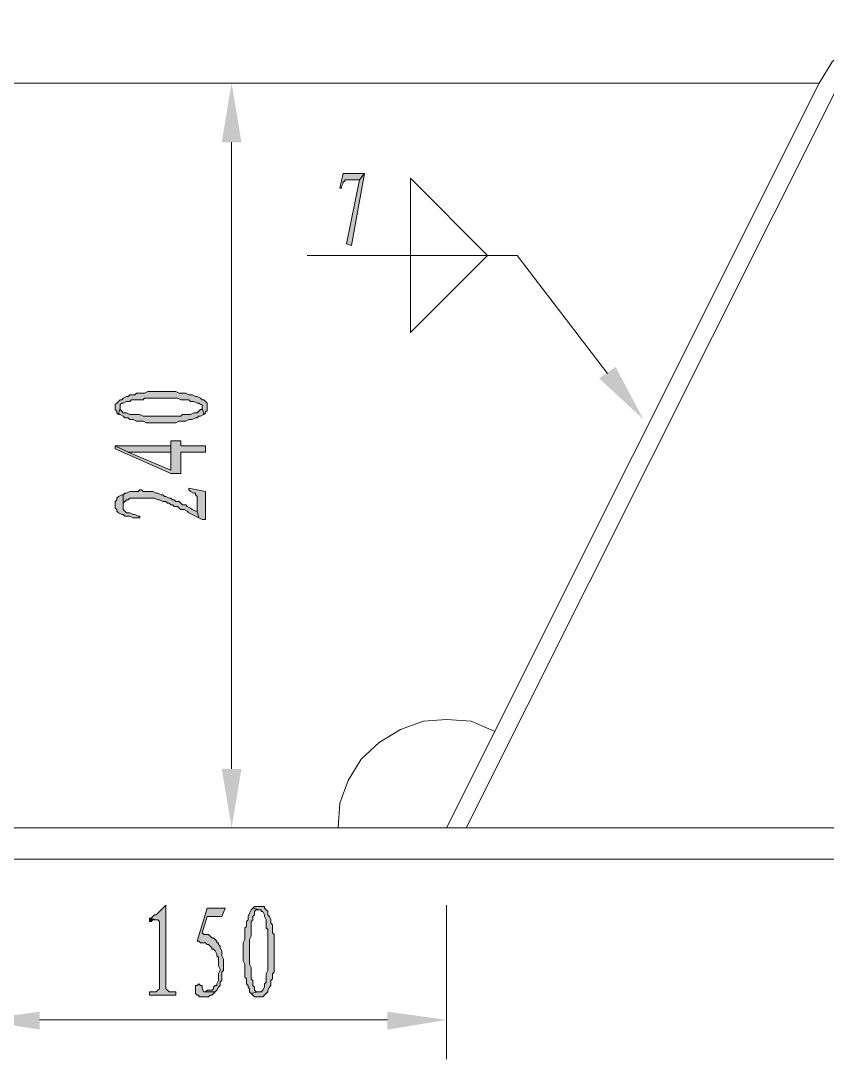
# Model space of a CAD drawing. Header units: millimetres. Extents: x 24 to 410, y 10 to 282.
# Drawn here: x 140.91 to 161.71, y 215.69 to 242.49 of the extents above; entities that cross this region are included whole.
import ezdxf

# ---------------------------------------------------------------- set-up
doc = ezdxf.new("R2010")
doc.units = ezdxf.units.MM

msp = doc.modelspace()

# ---------------------------------------------------------------- hatches: boundary and pattern name
h = msp.add_hatch(color=7)
h.dxf.hatch_style = 2
h.paths.add_polyline_path([(146.092333, 239.352667), (146.600333, 239.352667), (146.346333, 240.876667)])
h = msp.add_hatch(color=7)
h.dxf.hatch_style = 2
h.paths.add_polyline_path([(149.775333, 238.548333), (149.225, 238.548333), (149.140333, 238.167333), (149.182667, 238.167333), (149.182667, 238.209667), (149.225, 238.294333), (149.225, 238.336667), (149.267333, 238.336667), (149.267333, 238.379), (149.309667, 238.379), (149.648333, 238.379)])
h = msp.add_hatch(color=7)
h.dxf.hatch_style = 2
h.paths.add_polyline_path([(149.775333, 238.548333), (149.648333, 238.379), (149.309667, 236.728), (149.436667, 236.685667)])
h = msp.add_hatch(color=7)
h.dxf.hatch_style = 2
h.paths.add_polyline_path([(156.252333, 233.553), (156.972, 232.198333), (155.829, 233.256667)])
h = msp.add_hatch(color=7)
h.dxf.hatch_style = 2
h.paths.add_polyline_path([(143.340667, 232.494667), (143.340667, 232.452333), (143.383, 232.41), (143.383, 232.367667), (143.425333, 232.325333), (143.467667, 232.494667), (143.467667, 232.579333), (143.51, 232.621667), (143.552333, 232.621667), (143.637, 232.664), (143.721667, 232.664), (143.764, 232.706333), (144.060333, 232.706333), (144.102667, 232.748667), (144.526, 232.748667), (144.568333, 232.748667), (144.949333, 232.748667), (145.034, 232.706333), (145.245667, 232.706333), (145.288, 232.664), (145.372667, 232.664), (145.457333, 232.621667), (145.499667, 232.621667), (145.542, 232.579333), (145.584333, 232.579333), (145.584333, 232.537), (145.584333, 232.494667), (145.626667, 232.325333), (145.669, 232.367667), (145.669, 232.41), (145.711333, 232.41), (145.711333, 232.621667), (145.669, 232.664), (145.626667, 232.706333), (145.584333, 232.706333), (145.542, 232.748667), (145.457333, 232.791), (145.415, 232.791), (145.330333, 232.833333), (145.245667, 232.833333), (145.161, 232.875667), (144.991667, 232.875667), (144.907, 232.918), (144.187333, 232.918), (144.102667, 232.875667), (143.891, 232.875667), (143.848667, 232.833333), (143.721667, 232.833333), (143.679333, 232.791), (143.637, 232.791), (143.552333, 232.748667), (143.51, 232.706333), (143.467667, 232.706333), (143.425333, 232.664), (143.383, 232.621667), (143.340667, 232.579333)])
h = msp.add_hatch(color=7)
h.dxf.hatch_style = 2
h.paths.add_polyline_path([(143.425333, 232.325333), (143.467667, 232.325333), (143.552333, 232.283), (143.594667, 232.240667), (143.679333, 232.240667), (143.721667, 232.198333), (143.806333, 232.198333), (143.891, 232.156), (144.060333, 232.156), (144.145, 232.113667), (144.907, 232.113667), (144.991667, 232.156), (145.118667, 232.156), (145.161, 232.156), (145.245667, 232.198333), (145.330333, 232.198333), (145.415, 232.240667), (145.457333, 232.240667), (145.499667, 232.283), (145.542, 232.283), (145.626667, 232.325333), (145.584333, 232.494667), (145.584333, 232.452333), (145.542, 232.452333), (145.499667, 232.41), (145.457333, 232.367667), (145.372667, 232.367667), (145.288, 232.325333), (145.076333, 232.325333), (145.034, 232.283), (144.060333, 232.283), (143.975667, 232.325333), (143.721667, 232.325333), (143.637, 232.367667), (143.552333, 232.367667), (143.51, 232.41), (143.467667, 232.452333), (143.467667, 232.494667)])
h = msp.add_hatch(color=7)
h.dxf.hatch_style = 2
h.paths.add_polyline_path([(143.340667, 231.521), (143.340667, 231.436333), (144.78, 230.801333), (145.034, 230.801333), (145.034, 231.351667), (145.669, 231.351667), (145.669, 231.521), (145.034, 231.521), (145.034, 231.648), (144.78, 231.648), (144.78, 231.521), (144.78, 230.886), (143.679333, 231.351667)])
h = msp.add_hatch(color=7)
h.dxf.hatch_style = 2
h.paths.add_polyline_path([(143.340667, 231.521), (143.679333, 231.351667), (144.78, 231.351667), (144.78, 230.886), (144.78, 231.521)])
h = msp.add_hatch(color=7)
h.dxf.hatch_style = 2
h.paths.add_polyline_path([(143.340667, 230.039333), (143.340667, 229.912333), (143.383, 229.87), (143.383, 229.827667), (143.425333, 229.785333), (143.51, 229.743), (143.552333, 229.743), (143.594667, 229.700667), (143.721667, 229.700667), (143.806333, 229.658333), (143.975667, 229.658333), (143.975667, 229.700667), (143.933333, 229.700667), (143.848667, 229.743), (143.806333, 229.743), (143.721667, 229.785333), (143.637, 229.785333), (143.594667, 229.827667), (143.552333, 229.87), (143.552333, 229.912333), (143.552333, 229.954667), (143.552333, 230.251), (143.51, 230.251), (143.425333, 230.208667), (143.383, 230.166333), (143.383, 230.124), (143.340667, 230.081667)])
h = msp.add_hatch(color=7)
h.dxf.hatch_style = 2
h.paths.add_polyline_path([(143.552333, 230.251), (143.552333, 229.954667), (143.552333, 229.997), (143.552333, 230.039333), (143.594667, 230.081667), (143.637, 230.124), (143.679333, 230.124), (143.721667, 230.166333), (144.356667, 230.166333), (144.441333, 230.124), (144.483667, 230.124), (144.568333, 230.081667), (144.653, 230.081667), (144.695333, 230.039333), (144.737667, 230.039333), (144.78, 229.997), (144.822333, 229.997), (144.864667, 229.954667), (144.949333, 229.954667), (144.991667, 229.912333), (145.034, 229.87), (145.118667, 229.87), (145.203333, 229.827667), (145.245667, 229.785333), (145.330333, 229.743), (145.415, 229.700667), (145.499667, 229.658333), (145.457333, 229.827667), (145.415, 229.827667), (145.330333, 229.87), (145.288, 229.912333), (145.203333, 229.954667), (145.161, 229.997), (145.076333, 229.997), (145.034, 230.039333), (144.991667, 230.081667), (144.907, 230.081667), (144.864667, 230.124), (144.822333, 230.124), (144.78, 230.166333), (144.737667, 230.166333), (144.653, 230.208667), (144.610667, 230.208667), (144.568333, 230.251), (144.526, 230.251), (144.441333, 230.293333), (144.399, 230.293333), (144.314333, 230.335667), (144.060333, 230.335667), (144.018, 230.378), (143.975667, 230.378), (143.933333, 230.335667), (143.721667, 230.335667), (143.637, 230.293333), (143.594667, 230.293333)])
h = msp.add_hatch(color=7)
h.dxf.hatch_style = 2
h.paths.add_polyline_path([(145.245667, 230.420333), (145.245667, 230.378), (145.288, 230.335667), (145.372667, 230.293333), (145.415, 230.293333), (145.415, 230.251), (145.457333, 230.208667), (145.457333, 229.827667), (145.499667, 229.658333), (145.584333, 229.616), (145.669, 229.616), (145.669, 230.335667)])
h = msp.add_hatch(color=7)
h.dxf.hatch_style = 2
h.paths.add_polyline_path([(146.092333, 223.181333), (146.600333, 223.181333), (146.346333, 221.657333)])
h = msp.add_hatch(color=7)
h.dxf.hatch_style = 2
h.paths.add_polyline_path([(144.653, 219.667667), (144.610667, 219.625333), (144.568333, 219.583), (144.526, 219.540667), (144.483667, 219.498333), (144.441333, 219.456), (144.399, 219.413667), (144.356667, 219.413667), (144.314333, 219.371333), (144.272, 219.329), (144.229667, 219.329), (144.399, 219.286667), (144.441333, 219.286667), (144.483667, 219.244333), (144.483667, 217.508667), (144.441333, 217.466333), (144.399, 217.424), (144.229667, 217.424), (144.229667, 217.339333), (144.907, 217.339333), (144.907, 217.424), (144.737667, 217.424), (144.695333, 217.466333), (144.653, 217.508667)])
h = msp.add_hatch(color=7)
h.dxf.hatch_style = 2
h.paths.add_polyline_path([(146.177, 219.583), (145.711333, 219.583), (145.457333, 218.736333), (145.499667, 218.736333), (145.542, 218.694), (145.669, 218.694), (145.711333, 218.651667), (145.753667, 218.651667), (145.796, 218.609333), (145.838333, 218.567), (145.838333, 218.524667), (145.880667, 218.524667), (145.923, 218.482333), (145.965333, 218.397667), (145.965333, 218.355333), (146.007667, 218.313), (146.007667, 218.101333), (146.05, 218.016667), (146.05, 217.974333), (146.007667, 217.889667), (146.007667, 217.762667), (146.007667, 217.720333), (145.965333, 217.635667), (145.965333, 217.593333), (145.923, 217.593333), (145.880667, 217.551), (145.880667, 217.508667), (145.838333, 217.466333), (145.711333, 217.466333), (145.669, 217.424), (145.626667, 217.424), (145.923, 217.424), (145.965333, 217.466333), (146.007667, 217.551), (146.05, 217.593333), (146.05, 217.678), (146.092333, 217.720333), (146.092333, 217.932), (146.134667, 217.974333), (146.134667, 218.270667), (146.092333, 218.355333), (146.092333, 218.482333), (146.05, 218.567), (146.05, 218.609333), (146.007667, 218.651667), (146.007667, 218.694), (145.965333, 218.694), (145.965333, 218.736333), (145.923, 218.778667), (145.880667, 218.821), (145.838333, 218.821), (145.796, 218.863333), (145.753667, 218.905667), (145.626667, 218.905667), (145.584333, 218.948), (145.711333, 219.371333), (146.092333, 219.371333)])
h = msp.add_hatch(color=7)
h.dxf.hatch_style = 2
h.paths.add_polyline_path([(146.896667, 219.583), (146.854333, 219.540667), (146.812, 219.456), (146.769667, 219.371333), (146.769667, 219.286667), (146.727333, 219.244333), (146.727333, 219.117333), (146.685, 219.075), (146.685, 218.778667), (146.642667, 218.694), (146.642667, 218.228333), (146.685, 218.143667), (146.685, 217.889667), (146.685, 217.805), (146.727333, 217.762667), (146.727333, 217.635667), (146.769667, 217.593333), (146.769667, 217.551), (146.812, 217.508667), (146.812, 217.424), (146.854333, 217.381667), (147.023667, 217.424), (146.981333, 217.424), (146.939, 217.466333), (146.939, 217.551), (146.896667, 217.593333), (146.896667, 217.720333), (146.854333, 217.762667), (146.854333, 218.059), (146.812, 218.143667), (146.812, 218.778667), (146.854333, 218.863333), (146.854333, 219.244333), (146.896667, 219.286667), (146.896667, 219.371333), (146.939, 219.413667), (146.939, 219.498333), (146.981333, 219.540667), (147.066, 219.540667)])
h = msp.add_hatch(color=7)
h.dxf.hatch_style = 2
h.paths.add_polyline_path([(147.066, 219.625333), (146.939, 219.625333), (146.896667, 219.583), (147.066, 219.540667), (147.108333, 219.540667), (147.108333, 219.498333), (147.150667, 219.498333), (147.193, 219.413667), (147.193, 219.371333), (147.235333, 219.286667), (147.235333, 219.075), (147.277667, 219.032667), (147.277667, 218.482333), (147.277667, 218.44), (147.277667, 217.974333), (147.235333, 217.889667), (147.235333, 217.678), (147.193, 217.635667), (147.193, 217.551), (147.150667, 217.466333), (147.108333, 217.424), (147.023667, 217.424), (146.854333, 217.381667), (146.896667, 217.339333), (146.939, 217.297), (147.150667, 217.297), (147.193, 217.339333), (147.235333, 217.381667), (147.277667, 217.424), (147.277667, 217.466333), (147.32, 217.551), (147.362333, 217.593333), (147.362333, 217.720333), (147.404667, 217.762667), (147.404667, 217.889667), (147.447, 217.932), (147.447, 218.905667), (147.404667, 218.948), (147.404667, 219.159667), (147.362333, 219.202), (147.362333, 219.286667), (147.32, 219.371333), (147.277667, 219.413667), (147.277667, 219.498333), (147.235333, 219.540667), (147.193, 219.583), (147.193, 219.625333), (147.150667, 219.625333)])
h = msp.add_hatch(color=7)
h.dxf.hatch_style = 2
h.paths.add_polyline_path([(144.229667, 219.329), (144.229667, 219.244333), (144.272, 219.244333), (144.314333, 219.286667), (144.399, 219.286667)])
h = msp.add_hatch(color=7)
h.dxf.hatch_style = 2
h.paths.add_polyline_path([(145.499667, 217.635667), (145.457333, 217.593333), (145.415, 217.593333), (145.415, 217.551), (145.415, 217.381667), (145.457333, 217.339333), (145.499667, 217.339333), (145.499667, 217.297), (145.753667, 217.297), (145.796, 217.339333), (145.838333, 217.339333), (145.880667, 217.381667), (145.923, 217.424), (145.626667, 217.424), (145.584333, 217.508667), (145.584333, 217.593333), (145.542, 217.593333)])
h = msp.add_hatch(color=7)
h.dxf.hatch_style = 2
h.paths.add_polyline_path([(141.393333, 216.916), (141.393333, 216.450333), (139.869333, 216.704333)])
h = msp.add_hatch(color=7)
h.dxf.hatch_style = 2
h.paths.add_polyline_path([(150.368, 216.916), (150.368, 216.450333), (151.892, 216.704333)])

# ---------------------------------------------------------------- linework, layer by layer
at = {"color": 7, "lineweight": 0}
for points in [[(164.041667, 242.485333), (163.449, 242.400667), (162.814, 242.189), (162.306, 241.850333), (161.840333, 241.427), (161.501667, 240.876667)], [(161.501667, 240.876667), (102.277333, 240.876667)], [(149.013333, 240.876667), (145.372667, 240.876667)], [(161.501667, 240.876667), (151.892, 221.657333)], [(161.925, 240.665), (152.4, 221.657333)], [(146.346333, 223.181333), (146.346333, 239.352667)], [(150.960667, 236.431667), (150.960667, 238.421333), (152.950333, 236.431667)], [(156.040667, 233.383667), (153.712333, 236.431667), (148.293667, 236.431667)], [(150.960667, 236.431667), (150.960667, 234.442), (152.950333, 236.431667)], [(153.119667, 224.155), (152.527, 224.409), (151.892, 224.451333), (151.299333, 224.409), (150.706667, 224.197333), (150.156333, 223.858667), (149.690667, 223.435333), (149.352, 222.885), (149.140333, 222.292333), (149.098, 221.657333)], [(198.755, 221.657333), (67.521667, 221.657333)], [(149.013333, 221.657333), (145.372667, 221.657333)], [(198.755, 220.853), (67.521667, 220.853)], [(151.892, 219.667667), (151.892, 215.688333)], [(150.368, 216.704333), (141.393333, 216.704333)]]:
    msp.add_lwpolyline(points, dxfattribs=at)
for points in [[(149.775333, 238.548333), (149.225, 238.548333), (149.140333, 238.167333), (149.182667, 238.167333), (149.182667, 238.209667), (149.225, 238.294333), (149.225, 238.336667), (149.267333, 238.336667), (149.267333, 238.379), (149.309667, 238.379), (149.648333, 238.379)], [(149.775333, 238.548333), (149.648333, 238.379), (149.309667, 236.728), (149.436667, 236.685667)], [(143.340667, 232.494667), (143.340667, 232.452333), (143.383, 232.41), (143.383, 232.367667), (143.425333, 232.325333), (143.467667, 232.494667), (143.467667, 232.579333), (143.51, 232.621667), (143.552333, 232.621667), (143.637, 232.664), (143.721667, 232.664), (143.764, 232.706333), (144.060333, 232.706333), (144.102667, 232.748667), (144.526, 232.748667), (144.568333, 232.748667), (144.949333, 232.748667), (145.034, 232.706333), (145.245667, 232.706333), (145.288, 232.664), (145.372667, 232.664), (145.457333, 232.621667), (145.499667, 232.621667), (145.542, 232.579333), (145.584333, 232.579333), (145.584333, 232.537), (145.584333, 232.494667), (145.626667, 232.325333), (145.669, 232.367667), (145.669, 232.41), (145.711333, 232.41), (145.711333, 232.621667), (145.669, 232.664), (145.626667, 232.706333), (145.584333, 232.706333), (145.542, 232.748667), (145.457333, 232.791), (145.415, 232.791), (145.330333, 232.833333), (145.245667, 232.833333), (145.161, 232.875667), (144.991667, 232.875667), (144.907, 232.918), (144.187333, 232.918), (144.102667, 232.875667), (143.891, 232.875667), (143.848667, 232.833333), (143.721667, 232.833333), (143.679333, 232.791), (143.637, 232.791), (143.552333, 232.748667), (143.51, 232.706333), (143.467667, 232.706333), (143.425333, 232.664), (143.383, 232.621667), (143.340667, 232.579333)], [(143.425333, 232.325333), (143.467667, 232.325333), (143.552333, 232.283), (143.594667, 232.240667), (143.679333, 232.240667), (143.721667, 232.198333), (143.806333, 232.198333), (143.891, 232.156), (144.060333, 232.156), (144.145, 232.113667), (144.907, 232.113667), (144.991667, 232.156), (145.118667, 232.156), (145.161, 232.156), (145.245667, 232.198333), (145.330333, 232.198333), (145.415, 232.240667), (145.457333, 232.240667), (145.499667, 232.283), (145.542, 232.283), (145.626667, 232.325333), (145.584333, 232.494667), (145.584333, 232.452333), (145.542, 232.452333), (145.499667, 232.41), (145.457333, 232.367667), (145.372667, 232.367667), (145.288, 232.325333), (145.076333, 232.325333), (145.034, 232.283), (144.060333, 232.283), (143.975667, 232.325333), (143.721667, 232.325333), (143.637, 232.367667), (143.552333, 232.367667), (143.51, 232.41), (143.467667, 232.452333), (143.467667, 232.494667)], [(143.340667, 231.521), (143.340667, 231.436333), (144.78, 230.801333), (145.034, 230.801333), (145.034, 231.351667), (145.669, 231.351667), (145.669, 231.521), (145.034, 231.521), (145.034, 231.648), (144.78, 231.648), (144.78, 231.521), (144.78, 230.886), (143.679333, 231.351667)], [(143.340667, 231.521), (143.679333, 231.351667), (144.78, 231.351667), (144.78, 230.886), (144.78, 231.521)], [(143.340667, 230.039333), (143.340667, 229.912333), (143.383, 229.87), (143.383, 229.827667), (143.425333, 229.785333), (143.51, 229.743), (143.552333, 229.743), (143.594667, 229.700667), (143.721667, 229.700667), (143.806333, 229.658333), (143.975667, 229.658333), (143.975667, 229.700667), (143.933333, 229.700667), (143.848667, 229.743), (143.806333, 229.743), (143.721667, 229.785333), (143.637, 229.785333), (143.594667, 229.827667), (143.552333, 229.87), (143.552333, 229.912333), (143.552333, 229.954667), (143.552333, 230.251), (143.51, 230.251), (143.425333, 230.208667), (143.383, 230.166333), (143.383, 230.124), (143.340667, 230.081667)], [(143.552333, 230.251), (143.552333, 229.954667), (143.552333, 229.997), (143.552333, 230.039333), (143.594667, 230.081667), (143.637, 230.124), (143.679333, 230.124), (143.721667, 230.166333), (144.356667, 230.166333), (144.441333, 230.124), (144.483667, 230.124), (144.568333, 230.081667), (144.653, 230.081667), (144.695333, 230.039333), (144.737667, 230.039333), (144.78, 229.997), (144.822333, 229.997), (144.864667, 229.954667), (144.949333, 229.954667), (144.991667, 229.912333), (145.034, 229.87), (145.118667, 229.87), (145.203333, 229.827667), (145.245667, 229.785333), (145.330333, 229.743), (145.415, 229.700667), (145.499667, 229.658333), (145.457333, 229.827667), (145.415, 229.827667), (145.330333, 229.87), (145.288, 229.912333), (145.203333, 229.954667), (145.161, 229.997), (145.076333, 229.997), (145.034, 230.039333), (144.991667, 230.081667), (144.907, 230.081667), (144.864667, 230.124), (144.822333, 230.124), (144.78, 230.166333), (144.737667, 230.166333), (144.653, 230.208667), (144.610667, 230.208667), (144.568333, 230.251), (144.526, 230.251), (144.441333, 230.293333), (144.399, 230.293333), (144.314333, 230.335667), (144.060333, 230.335667), (144.018, 230.378), (143.975667, 230.378), (143.933333, 230.335667), (143.721667, 230.335667), (143.637, 230.293333), (143.594667, 230.293333)], [(145.245667, 230.420333), (145.245667, 230.378), (145.288, 230.335667), (145.372667, 230.293333), (145.415, 230.293333), (145.415, 230.251), (145.457333, 230.208667), (145.457333, 229.827667), (145.499667, 229.658333), (145.584333, 229.616), (145.669, 229.616), (145.669, 230.335667)], [(144.653, 219.667667), (144.610667, 219.625333), (144.568333, 219.583), (144.526, 219.540667), (144.483667, 219.498333), (144.441333, 219.456), (144.399, 219.413667), (144.356667, 219.413667), (144.314333, 219.371333), (144.272, 219.329), (144.229667, 219.329), (144.399, 219.286667), (144.441333, 219.286667), (144.483667, 219.244333), (144.483667, 217.508667), (144.441333, 217.466333), (144.399, 217.424), (144.229667, 217.424), (144.229667, 217.339333), (144.907, 217.339333), (144.907, 217.424), (144.737667, 217.424), (144.695333, 217.466333), (144.653, 217.508667)], [(146.177, 219.583), (145.711333, 219.583), (145.457333, 218.736333), (145.499667, 218.736333), (145.542, 218.694), (145.669, 218.694), (145.711333, 218.651667), (145.753667, 218.651667), (145.796, 218.609333), (145.838333, 218.567), (145.838333, 218.524667), (145.880667, 218.524667), (145.923, 218.482333), (145.965333, 218.397667), (145.965333, 218.355333), (146.007667, 218.313), (146.007667, 218.101333), (146.05, 218.016667), (146.05, 217.974333), (146.007667, 217.889667), (146.007667, 217.762667), (146.007667, 217.720333), (145.965333, 217.635667), (145.965333, 217.593333), (145.923, 217.593333), (145.880667, 217.551), (145.880667, 217.508667), (145.838333, 217.466333), (145.711333, 217.466333), (145.669, 217.424), (145.626667, 217.424), (145.923, 217.424), (145.965333, 217.466333), (146.007667, 217.551), (146.05, 217.593333), (146.05, 217.678), (146.092333, 217.720333), (146.092333, 217.932), (146.134667, 217.974333), (146.134667, 218.270667), (146.092333, 218.355333), (146.092333, 218.482333), (146.05, 218.567), (146.05, 218.609333), (146.007667, 218.651667), (146.007667, 218.694), (145.965333, 218.694), (145.965333, 218.736333), (145.923, 218.778667), (145.880667, 218.821), (145.838333, 218.821), (145.796, 218.863333), (145.753667, 218.905667), (145.626667, 218.905667), (145.584333, 218.948), (145.711333, 219.371333), (146.092333, 219.371333)], [(146.896667, 219.583), (146.854333, 219.540667), (146.812, 219.456), (146.769667, 219.371333), (146.769667, 219.286667), (146.727333, 219.244333), (146.727333, 219.117333), (146.685, 219.075), (146.685, 218.778667), (146.642667, 218.694), (146.642667, 218.228333), (146.685, 218.143667), (146.685, 217.889667), (146.685, 217.805), (146.727333, 217.762667), (146.727333, 217.635667), (146.769667, 217.593333), (146.769667, 217.551), (146.812, 217.508667), (146.812, 217.424), (146.854333, 217.381667), (147.023667, 217.424), (146.981333, 217.424), (146.939, 217.466333), (146.939, 217.551), (146.896667, 217.593333), (146.896667, 217.720333), (146.854333, 217.762667), (146.854333, 218.059), (146.812, 218.143667), (146.812, 218.778667), (146.854333, 218.863333), (146.854333, 219.244333), (146.896667, 219.286667), (146.896667, 219.371333), (146.939, 219.413667), (146.939, 219.498333), (146.981333, 219.540667), (147.066, 219.540667)], [(147.066, 219.625333), (146.939, 219.625333), (146.896667, 219.583), (147.066, 219.540667), (147.108333, 219.540667), (147.108333, 219.498333), (147.150667, 219.498333), (147.193, 219.413667), (147.193, 219.371333), (147.235333, 219.286667), (147.235333, 219.075), (147.277667, 219.032667), (147.277667, 218.482333), (147.277667, 218.44), (147.277667, 217.974333), (147.235333, 217.889667), (147.235333, 217.678), (147.193, 217.635667), (147.193, 217.551), (147.150667, 217.466333), (147.108333, 217.424), (147.023667, 217.424), (146.854333, 217.381667), (146.896667, 217.339333), (146.939, 217.297), (147.150667, 217.297), (147.193, 217.339333), (147.235333, 217.381667), (147.277667, 217.424), (147.277667, 217.466333), (147.32, 217.551), (147.362333, 217.593333), (147.362333, 217.720333), (147.404667, 217.762667), (147.404667, 217.889667), (147.447, 217.932), (147.447, 218.905667), (147.404667, 218.948), (147.404667, 219.159667), (147.362333, 219.202), (147.362333, 219.286667), (147.32, 219.371333), (147.277667, 219.413667), (147.277667, 219.498333), (147.235333, 219.540667), (147.193, 219.583), (147.193, 219.625333), (147.150667, 219.625333)], [(144.229667, 219.329), (144.229667, 219.244333), (144.272, 219.244333), (144.314333, 219.286667), (144.399, 219.286667)], [(145.499667, 217.635667), (145.457333, 217.593333), (145.415, 217.593333), (145.415, 217.551), (145.415, 217.381667), (145.457333, 217.339333), (145.499667, 217.339333), (145.499667, 217.297), (145.753667, 217.297), (145.796, 217.339333), (145.838333, 217.339333), (145.880667, 217.381667), (145.923, 217.424), (145.626667, 217.424), (145.584333, 217.508667), (145.584333, 217.593333), (145.542, 217.593333)]]:
    msp.add_lwpolyline(points, close=True, dxfattribs=at)

doc.saveas('drawing.dxf')
